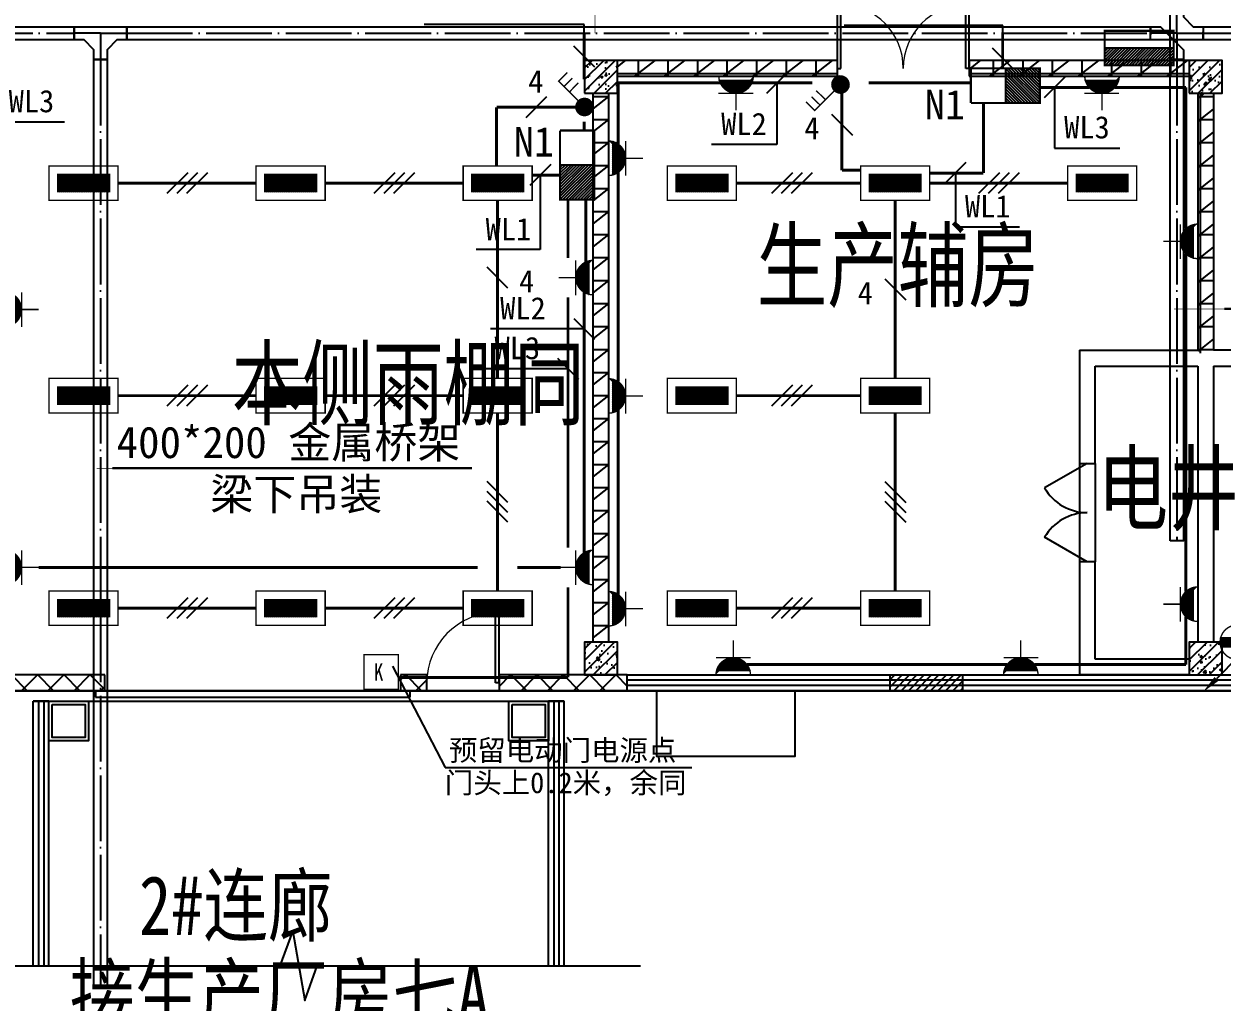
# Model space of a CAD drawing. Header units: millimetres. Extents: x -633009578 to 5705885, y -633235091 to 2571734.
# Drawn here: x 2865039 to 2883270, y 1851023 to 1865905 of the extents above; entities that cross this region are included whole.
import ezdxf

# ---------------------------------------------------------------- set-up
doc = ezdxf.new("R2010")
doc.units = ezdxf.units.MM
doc.header["$LTSCALE"] = 1000
doc.header["$MEASUREMENT"] = 0
for name, pattern in [('DASH', [0.35, 0.25, -0.1]), ('DASHED2', [0.375, 0.25, -0.125]), ('DOTE', [2.4200000000000004, 2, -0.2, 0.02, -0.2])]:
    doc.linetypes.add(name, pattern=pattern)
doc.layers.get('0').update_dxf_attribs({"color": 9})
for name, color, linetype in [('3T_WOOD', 21, 'Continuous'), ('A-COLUM(柱)', 255, 'Continuous'), ('A-DI-S(箭头)', 76, 'Continuous'), ('A-DOOR(门）', 4, 'Continuous'), ('A-F-AREA(计算)', 5, 'Continuous'), ('A-FLOR(看线)', 8, 'Continuous'), ('A-HATH(填充)', 8, 'Continuous'), ('A-ROOF-G(钢构)', 25, 'Continuous'), ('A-TEXT(房间)', 243, 'Continuous'), ('A-WALL(墙)', 255, 'Continuous'), ('A-WINDOW（窗）', 4, 'Continuous'), ('WALL', 9, 'Continuous'), ('电-弱电平面-箭头', 3, 'Continuous'), ('电-强电平面-标注', 3, 'Continuous'), ('电-强电平面-线缆', 3, 'Continuous'), ('电-桥架', 4, 'Continuous'), ('设备-插座', 3, 'Continuous'), ('设备-照明', 3, 'Continuous'), ('设备-箱柜', 3, 'Continuous')]:
    doc.layers.add(name, color=color, linetype=linetype)
doc.styles.add('_TCH', font='simhei.ttf', dxfattribs={"width": 0.75, "bigfont": 'hztxt.shx'})
doc.styles.add('ELEC-DIM', font='simhei.ttf')
doc.styles.add('IDQSTYLE', font='simhei.ttf', dxfattribs={"width": 0.707, "bigfont": 'hztxt.shx'})
doc.styles.get("Standard").update_dxf_attribs({"font": 'simhei.ttf', "bigfont": 'hztxt.shx'})
doc.styles.add('TXT', font='simhei.ttf', dxfattribs={"width": 0.8, "bigfont": 'hztxt.shx'})
pattern_1 = [(0, (-1310557.920547385, -2.793967723846436e-09), (0, 350), []), (37.875, (-1310157.920547385, -2.793967723846436e-09), (-169.61527734408, 218.0766567528281), []), (90, (-1310157.920547385, -2.793967723846436e-09), (-450, 2.755455298081545e-14), [])]
pattern_2 = [(45, (-1310357.920547385, -2.793967723846436e-09), (-200.0002033111466, 200.0002033111467), []), (135, (-1310357.920547385, -2.793967723846436e-09), (-200.0002033111467, -200.0002033111466), [])]

# ---------------------------------------------------------------- blocks, each defined once
blk = doc.blocks.new('$DorLib2D$00000002')
for p, q in [((-0.5, -5.684341886080802e-17), (-0.5000000000000007, 0.4875)), ((-0.4750000000000007, 0.4875), (-0.5000000000000007, 0.4875)), ((-0.475, -2.842170943040401e-17), (-0.4750000000000007, 0.4875)), ((0.475, -2.842170943040401e-17), (0.4750000000000007, 0.4875)), ((0.4750000000000007, 0.4875), (0.5000000000000007, 0.4875)), ((0.5, -5.684341886080802e-17), (0.5000000000000007, 0.4875)), ((-0.5, -5.684341886080802e-17), (-0.475, -2.842170943040401e-17)), ((0.5, -5.684341886080802e-17), (0.475, -2.842170943040401e-17))]:
    blk.add_line(p, q)
at = {"lineweight": 13}
for centre, start, end in [((-0.4875, -4.263256414560601e-17), 0, 88.53071641864632), ((0.4875, -4.263256414560601e-17), 91.4692835813537, 180)]:
    blk.add_arc(centre, 0.4875, start, end, dxfattribs=at)
blk = doc.blocks.new('$DorLib2D$00000231')
at = {"color": 0}
for p, q in [((-0.4999999999999947, 7.105427357601002e-15), (-0.2500000000000284, 0.4330127018921708)), ((0.5000000000000053, 7.105427357601002e-15), (0.250000000000032, 0.4330127018921708))]:
    blk.add_line(p, q, dxfattribs=at)
for centre, radius, start, end in [((-0.4999999999996803, 3.055333763768431e-13), 0.499999999999681, 0, 59.99999999996344), ((0.5000000000000426, -2.486899575160351e-14), 0.4999999999999835, 120.0000000000366, 180)]:
    blk.add_arc(centre, radius, start, end, dxfattribs=at)
blk = doc.blocks.new('$WINLIB2D$00000001')
at = {"color": 0}
for points in [[(-0.4999999999999964, 0.5000000000000142), (-0.4999999999999964, -0.4999999999999858)], [(-0.4999999999999964, 0.5000000000000142), (0.5000000000000036, 0.5000000000000142)], [(0.5000000000000036, -0.4999999999999858), (0.5000000000000036, 0.5000000000000142)], [(0.5000000000000036, 0.1666666666666714), (-0.4999999999999964, 0.1666666666666714)], [(0.5000000000000036, -0.1666666666666572), (-0.4999999999999964, -0.1666666666666572)], [(-0.4999999999999964, -0.4999999999999858), (0.5000000000000036, -0.4999999999999858)]]:
    blk.add_lwpolyline(points, dxfattribs=at)
blk = doc.blocks.new('$DorLib2D$00000001')
for p, q in [((0.45, 0.9750000000000001), (0.5000000000000002, 0.9750000000000001)), ((0.45, 0), (0.45, 0.9750000000000001)), ((0.5, 0), (0.5, 0.9750000000000001)), ((0.5, 0), (0.45, 0))]:
    blk.add_line(p, q)
at = {"lineweight": 13}
blk.add_arc((0.475, 0), 0.975, 91.4692835813538, 180, dxfattribs=at)
blk = doc.blocks.new('$DorLib2D$00000126')
at = {"color": 0, "linetype": 'Continuous'}
for p, q in [((-0.5319999999956053, 0.5), (-0.5319999999956053, 0.900000000000091)), ((0.5320000000047003, 0.900000000000091), (0.5320000000047003, 0.5000000000002274))]:
    blk.add_line(p, q, dxfattribs=at)
at = {"color": 0, "linetype": 'DASH'}
for p, q in [((-0.5319999999956053, 0.900000000000091), (0.5320000000047003, 0.900000000000091)), ((-0.5319999999956053, 0.5), (0.5320000000047003, 0.5000000000002274))]:
    blk.add_line(p, q, dxfattribs=at)
blk = doc.blocks.new('$TCHSYS$WIN2D')
for p, q in [((-0.5, 0.5), (0.5, 0.5)), ((-0.5, 0.5), (-0.4999999999999999, -0.5)), ((0.5, 0.1666666666666666), (-0.5, 0.1666666666666666)), ((0.5, -0.1666666666666667), (-0.5, -0.1666666666666667)), ((-0.4999999999999999, -0.5), (0.5, -0.5))]:
    blk.add_line(p, q)
blk = doc.blocks.new('_FZH')
h = blk.add_hatch()
h.set_pattern_fill('钢筋混凝土', color=256, scale=0.1, style=0)
h.set_pattern_definition([(45, (0, 0), (-0.1767766952966369, 0.1767766952966369), []), (50, (0, 0), (0.7172601826007535, -0.06275213498259512), [0.07500000000000001, -0.8250000000000001]), (355, (0, 0), (-0.138751333613, 0.7521921337000119), [0.06, -0.66]), (100.4514, (0.05977168000000001, -0.00522934), (0.5785093817140216, 0.6894395420609536), [0.06374019, -0.701142112]), (46.1842, (0, 0.2), (1.067241048625645, -0.1655190143290181), [0.1125, -1.2375]), (96.6356, (0.088936745, 0.186206693), (0.9346627055487033, 0.9741178709004418), [0.095610288, -1.051713]), (351.1842, (0, 0.2), (0.9346619451336272, 0.9741186009253247), [0.09000000000000001, -0.9900000000000001]), (21, (0.1, 0.15), (0.5969070521184617, -0.4026188906653388), [0.07500000000000001, -0.8250000000000001]), (326, (0.1, 0.15), (0.2433153319215824, 0.7251500450468529), [0.06, -0.66]), (71.4514, (0.149742233, 0.116448394), (0.84022262858149, 0.3225304967099524), [0.06374019, -0.701142112]), (37.50000000000001, (0, 0), (0.01215985531729062, 0.3328938538313115), [0, -0.652, 0, -0.67, 0, -0.6625000000000001]), (7.499999999999999, (0, 0), (0.2630695374421486, 0.3944117118823603), [0, -0.382, 0, -0.637, 0, -0.2525]), (-32.5, (-0.223, 0), (0.533822436172409, -0.02255487173437976), [0, -0.25, 0, -0.78, 0, -1.035]), (-42.5, (-0.323, 0), (0.5831861693423862, 0.1001049823323177), [0, -0.325, 0, -0.518, 0, -0.735])])
h.paths.add_polyline_path([(-0.5, -0.5), (0.5, -0.5), (0.5, 0.5), (-0.5, 0.5)])
blk.add_lwpolyline([(-0.5, -0.5), (0.5, -0.5), (0.5, 0.5), (-0.5, 0.5)], close=True)
blk = doc.blocks.new('9-3-1')
h = blk.add_hatch()
h.set_pattern_fill('ANSI31', color=256, scale=50)
h.set_pattern_definition([(45, (0, 0), (-56.1266007566822, 56.12660075668221), [])])
h.paths.add_polyline_path([(1222340.587888411, 1178022.080887658), (1223440.587888411, 1178022.080887658), (1223440.587888411, 1177782.080887658), (1222340.587888411, 1177782.080887658)])
at = {"layer": 'A-HATH(填充)'}
h = blk.add_hatch(dxfattribs=at)
h.set_pattern_fill('空心砖', color=256, scale=100, style=0)
h.set_pattern_definition(pattern_1)
h.paths.add_polyline_path([(1218190.598288325, 1187372.080887556), (1218190.598288325, 1187132.080887554), (1221540.598288573, 1187132.080887521), (1221540.598288574, 1187372.080887564)])
h = blk.add_hatch(dxfattribs=at)
h.set_pattern_fill('空心砖', color=256, scale=100, style=0)
h.set_pattern_definition(pattern_1)
h.paths.add_polyline_path([(1226890.598288325, 1187132.080887546), (1226890.598288325, 1187372.080887549), (1223540.598288573, 1187372.080887563), (1223540.598288573, 1187132.08088752)])
h = blk.add_hatch(dxfattribs=at)
h.set_pattern_fill('空心砖', color=256, scale=100, style=0)
h.set_pattern_definition(pattern_1)
h.paths.add_polyline_path([(1218060.598288317, 1186872.080887664), (1217820.59828832, 1186872.080887664), (1217820.598288324, 1178522.080887664), (1218060.598288324, 1178522.080887664)])
h = blk.add_hatch(dxfattribs=at)
h.set_pattern_fill('空心砖', color=256, scale=100, style=0)
h.set_pattern_definition(pattern_1)
h.paths.add_polyline_path([(1227020.598288325, 1186872.080887664), (1227020.598288361, 1182962.080893362), (1227140.598288317, 1182842.080893501), (1227260.598288222, 1182962.080893452), (1227260.598288325, 1186872.080887664)])
h = blk.add_hatch(dxfattribs=at)
h.set_pattern_fill('多孔材料', color=256, scale=100, style=0)
h.set_pattern_definition(pattern_2)
h.paths.add_polyline_path([(1208340.619278564, 1177782.080887666), (1210390.605494282, 1177782.080887666), (1210390.605494282, 1178022.080887663), (1208340.619278564, 1178022.080887663)])
h = blk.add_hatch(dxfattribs=at)
h.set_pattern_fill('多孔材料', color=256, scale=100, style=0)
h.set_pattern_definition(pattern_2)
h.paths.add_polyline_path([(1214890.605493773, 1177782.080887665), (1215290.605493773, 1177782.080887665), (1215290.605493773, 1178022.080887663), (1214890.605493773, 1178022.080887663)])
h = blk.add_hatch(dxfattribs=at)
h.set_pattern_fill('多孔材料', color=256, scale=100, style=0)
h.set_pattern_definition(pattern_2)
h.paths.add_polyline_path([(1216390.605493773, 1177782.080887665), (1218340.598288574, 1177782.080887665), (1218340.598288574, 1178022.080887663), (1216390.605493773, 1178022.080887663)])
blk.add_lwpolyline([(1222340.587888411, 1178022.080887658), (1223440.587888411, 1178022.080887658), (1223440.587888411, 1177782.080887658), (1222340.587888411, 1177782.080887658)], close=True)
at = {"layer": 'A-DI-S(箭头)'}
blk.add_lwpolyline([(1208140.598288324, 1173594.260039008), (1213059.348288324, 1173594.260039006), (1213250.432661314, 1174119.260039006), (1213435.575991057, 1173069.260039006), (1213621.848288324, 1173594.260039005), (1218540.598288324, 1173594.260039003)], dxfattribs=at)
at = {"layer": 'A-DOOR(门）'}
for p, q in [((1225220.598288341, 1181242.080890496), (1225220.598288341, 1179742.080890496)), ((1225460.598288341, 1181242.080890496), (1225460.598288341, 1179742.080890496)), ((1210390.605494098, 1177782.080887664), (1214890.605494098, 1177782.080887664)), ((1215290.60549391, 1177782.080887663), (1216390.60549391, 1177782.080887663))]:
    blk.add_line(p, q, dxfattribs=at)
at = {"layer": 'A-F-AREA(计算)'}
blk.add_lwpolyline([(1121700.575826842, 1313862.080936), (1255980.575826842, 1313862.080936), (1255980.575826842, 1177782.080936), (1121700.575826842, 1177782.080936)], close=True, dxfattribs=at)
at = {"layer": 'A-FLOR(看线)'}
for points in [[(1220890.598041532, 1177782.086826627), (1220890.598535614, 1176782.086826638), (1218790.598041023, 1176782.086826627), (1218790.598535105, 1177782.086826627)], [(1210090.605494098, 1177622.080887665), (1216590.605494101, 1177622.080887665)]]:
    blk.add_lwpolyline(points, dxfattribs=at)
at = {"layer": 'A-ROOF-G(钢构)'}
for points in [[(1209540.605494098, 1177622.080887665), (1210140.605494098, 1177622.080887665), (1210140.605494098, 1177022.080887665), (1209540.605494098, 1177022.080887665)], [(1209590.605494098, 1177572.080887665), (1210090.605494098, 1177572.080887665), (1210090.605494098, 1177072.080887665), (1209590.605494098, 1177072.080887665)], [(1216540.605494101, 1177622.080887665), (1217140.605494101, 1177622.080887665), (1217140.605494101, 1177022.080887665), (1216540.605494101, 1177022.080887665)], [(1216590.605494101, 1177572.080887665), (1217090.605494101, 1177572.080887665), (1217090.605494101, 1177072.080887665), (1216590.605494101, 1177072.080887665)]]:
    blk.add_lwpolyline(points, close=True, dxfattribs=at)
at = {"layer": 'A-WALL(墙)'}
for p, q in [((1221540.598288574, 1187372.080887564), (1218190.598288553, 1187372.080887528)), ((1221540.598288573, 1187132.080887521), (1221540.598288574, 1187372.080887564)), ((1226890.598288553, 1187372.080887543), (1223540.598288573, 1187372.080887563)), ((1223540.598288573, 1187372.080887563), (1223540.598288573, 1187132.08088752)), ((1218190.598288553, 1187132.080887578), (1221540.598288573, 1187132.080887521)), ((1223540.598288573, 1187132.08088752), (1226890.598288553, 1187132.080887504)), ((1217820.59828833, 1178522.080887693), (1217820.598288345, 1186872.080887693)), ((1218060.598288301, 1178522.080887693), (1218060.598288329, 1186872.080887693)), ((1227020.598288325, 1186872.080887664), (1227020.598288361, 1182962.080893362)), ((1227260.598288325, 1186872.080887664), (1227260.598288222, 1182962.080893452)), ((1225220.598288346, 1182962.080893378), (1225220.598288366, 1181242.080890398)), ((1225220.598288346, 1182962.080893378), (1227020.598288361, 1182962.080893362)), ((1228720.598288221, 1182962.080893411), (1227260.598288222, 1182962.080893452)), ((1225460.59828838, 1181242.080890398), (1225460.598288351, 1182722.080893647)), ((1225460.598288351, 1182722.080893647), (1227020.598288337, 1182722.080893633)), ((1227020.598288337, 1182722.080893633), (1227020.598288305, 1178522.080887693)), ((1227260.598288345, 1182722.080893558), (1227260.5982884, 1178522.080887693)), ((1227260.598288345, 1182722.080893558), (1228720.598288219, 1182722.080893519)), ((1225220.598288366, 1181242.080890398), (1225460.59828838, 1181242.080890398)), ((1225460.59828838, 1179742.080890907), (1225220.598288366, 1179742.080890907)), ((1225220.598288366, 1179742.080890907), (1225220.598288346, 1178022.080887572)), ((1225460.598288351, 1178262.080887306), (1225460.59828838, 1179742.080890907)), ((1226890.598288553, 1178262.080887413), (1225460.598288351, 1178262.080887306)), ((1226890.598288553, 1178022.080887541), (1225220.598288346, 1178022.080887572)), ((1209300.605494098, 1177622.080887665), (1209540.605494098, 1177622.080887665)), ((1217140.605494101, 1177622.080887665), (1217380.605494101, 1177622.080887665)), ((1209300.605494098, 1173594.260039007), (1209540.605494098, 1173594.260039007)), ((1217140.605494101, 1173594.260039004), (1217380.605494101, 1173594.260039004))]:
    blk.add_line(p, q, dxfattribs=at)
at = {"layer": 'A-WINDOW（窗）'}
blk.add_lwpolyline([(1223440.587888357, 1178022.080887656), (1223440.587888357, 1177782.080887656)], dxfattribs=at)
at = {"layer": 'WALL'}
for p, q in [((1210390.605494282, 1178022.080887663), (1208340.619278564, 1178022.080887663)), ((1210390.605494282, 1177782.080887666), (1210390.605494282, 1178022.080887663)), ((1215290.605493773, 1178022.080887663), (1214890.605493773, 1178022.080887663)), ((1214890.605493773, 1178022.080887663), (1214890.605493773, 1177782.080887665)), ((1215290.605493773, 1177782.080887665), (1215290.605493773, 1178022.080887663)), ((1218340.598288574, 1178022.080887663), (1216390.605493773, 1178022.080887663)), ((1216390.605493773, 1178022.080887663), (1216390.605493773, 1177782.080887665)), ((1218340.598288574, 1177782.080887665), (1218340.598288574, 1178022.080887663)), ((1208340.619278564, 1177782.080887666), (1210390.605494282, 1177782.080887666)), ((1214890.605493773, 1177782.080887665), (1215290.605493773, 1177782.080887665)), ((1216390.605493773, 1177782.080887665), (1218340.598288574, 1177782.080887665))]:
    blk.add_line(p, q, dxfattribs=at)
at = {"layer": 'A-COLUM(柱)', "xscale": 500, "yscale": 500, "zscale": 500}
for p in [(1217940.598288325, 1187122.080887664), (1227140.598288325, 1187122.080887664), (1217940.598288325, 1178272.080887664), (1227140.598288379, 1178272.080887524)]:
    blk.add_blockref('_FZH', p, dxfattribs=at)
at = {"layer": 'A-DOOR(门）', "extrusion": (0, 0, -1), "xscale": -2000, "yscale": 2000, "zscale": 2000}
blk.add_blockref('$DorLib2D$00000002', (-1222540.598288316, 1187252.080887547), dxfattribs=at)
at = {"layer": 'A-DOOR(门）', "extrusion": (0, 0, -1), "xscale": -1500, "yscale": 1500, "zscale": 1500, "rotation": 270}
blk.add_blockref('$DorLib2D$00000231', (-1225340.598288341, 1180492.080890496), dxfattribs=at)
at = {"layer": 'A-DOOR(门）'}
for name, p, xscale, yscale, zscale, rotation in [('$DorLib2D$00000001', (1215840.60549391, 1177902.080887663), 1100, 1100, 1100, 359.9999999999986), ('$DorLib2D$00000126', (1212640.605494098, 1177902.080887664), -4500, 240, 4500, 179.9999999999986)]:
    blk.add_blockref(name, p, dxfattribs=dict(at, xscale=xscale, yscale=yscale, zscale=zscale, rotation=rotation))
at = {"layer": 'A-WINDOW（窗）', "xscale": -21999.98958747508, "yscale": 240, "zscale": 21999.98958747508, "rotation": 179.9999999999986}
blk.add_blockref('$TCHSYS$WIN2D', (1229340.593082176, 1177902.080887663), dxfattribs=at)
at = {"layer": 'A-WINDOW（窗）', "extrusion": (0, 0, -1), "xscale": -4027.820848661475, "yscale": 240, "zscale": 4027.820848661475, "rotation": 270}
for p in [(-1209420.605494098, 1175608.170463334), (-1217260.605494101, 1175608.170463333)]:
    blk.add_blockref('$WINLIB2D$00000001', p, dxfattribs=at)
at = {"layer": 'A-TEXT(房间)'}
for s, height, style, width, p in [('生产辅房', 1050, '_TCH', 0.75, (1220309.49928062, 1183728.657082098)), ('本侧雨棚同', 1050, '_TCH', 0.75, (1212322.289082835, 1181934.94531834)), ('电井', 1050, '_TCH', 0.75, (1225495.380524802, 1180337.255551214)), ('2#连廊', 900, 'TXT', 0.8, (1210910.578998678, 1174065.651813943)), ('接生产厂房七A', 900, 'TXT', 0.8, (1209859.413749709, 1172702.435530488))]:
    blk.add_text(s, height=height, dxfattribs=dict(at, style=style, width=width)).set_placement(p)
blk = doc.blocks.new('*X353')
at = {"color": 0, "linetype": 'Continuous'}
for p, q in [((277.1059544658493, 221.9516255332986), (279.536990929048, 224.3826619964973)), ((277.1059544658493, 222.2344682457732), (279.2541482165735, 224.3826619964973)), ((277.1059544658493, 222.5173109582479), (278.9713055040988, 224.3826619964973)), ((277.1059544658493, 222.8001536707225), (278.6884627916242, 224.3826619964973)), ((277.1059544658493, 223.0829963831971), (278.4056200791496, 224.3826619964973)), ((277.1059544658493, 223.3658390956717), (278.122777366675, 224.3826619964973)), ((277.1059544658493, 223.6486818081463), (277.8399346542004, 224.3826619964973)), ((277.1059544658493, 223.9315245206209), (277.5570919417257, 224.3826619964973)), ((277.1059544658493, 224.2143672330955), (277.2742492292511, 224.3826619964973)), ((277.3198336415227, 221.8826619964973), (279.8198336415227, 224.3826619964973)), ((277.6026763539973, 221.8826619964973), (280.1026763539973, 224.3826619964973)), ((277.8855190664719, 221.8826619964973), (280.3855190664719, 224.3826619964973)), ((278.1683617789465, 221.8826619964973), (280.6683617789466, 224.3826619964973)), ((278.4512044914212, 221.8826619964973), (280.9512044914212, 224.3826619964973)), ((278.7340472038958, 221.8826619964973), (281.2340472038958, 224.3826619964973)), ((279.0168899163704, 221.8826619964973), (281.5168899163704, 224.3826619964973)), ((279.299732628845, 221.8826619964973), (281.799732628845, 224.3826619964973)), ((279.5825753413196, 221.8826619964973), (282.0825753413196, 224.3826619964973)), ((279.8654180537943, 221.8826619964973), (282.3654180537943, 224.3826619964973)), ((280.1482607662689, 221.8826619964973), (282.6482607662689, 224.3826619964973)), ((280.4311034787435, 221.8826619964973), (282.9311034787435, 224.3826619964973)), ((280.7139461912181, 221.8826619964973), (283.2139461912181, 224.3826619964973)), ((280.9967889036927, 221.8826619964973), (283.4967889036927, 224.3826619964973)), ((281.2796316161674, 221.8826619964973), (283.7796316161674, 224.3826619964973)), ((281.5624743286419, 221.8826619964973), (284.062474328642, 224.3826619964973)), ((281.8453170411166, 221.8826619964973), (284.3453170411166, 224.3826619964973)), ((282.1281597535912, 221.8826619964973), (284.6059544658494, 224.3604567087555)), ((282.4110024660658, 221.8826619964973), (284.6059544658494, 224.0776139962809)), ((282.6938451785405, 221.8826619964973), (284.6059544658494, 223.7947712838063)), ((282.976687891015, 221.8826619964973), (284.6059544658494, 223.5119285713317)), ((283.2595306034897, 221.8826619964973), (284.6059544658494, 223.229085858857)), ((283.5423733159643, 221.8826619964973), (284.6059544658494, 222.9462431463824)), ((283.8252160284389, 221.8826619964973), (284.6059544658494, 222.6634004339078)), ((284.1080587409135, 221.8826619964973), (284.6059544658494, 222.3805577214332)), ((284.3909014533882, 221.8826619964973), (284.6059544658494, 222.0977150089586))]:
    blk.add_line(p, q, dxfattribs=at)
blk = doc.blocks.new('HC000062')
at = {"color": 0, "linetype": 'Continuous', "const_width": 0.2}
for points in [[(-4.97662087547036, 2.499999999999943), (5.023379124529697, 2.499999999999943), (5.023379124529697, -2.500000000000057), (-4.97662087547036, -2.500000000000057), (-4.97662087547036, 2.499999999999943)], [(-3.72662087547036, 1.25), (-3.72662087547036, -1.250000000000057), (3.773379124529697, -1.250000000000057), (3.773379124529697, 1.25), (-3.72662087547036, 1.25)]]:
    blk.add_lwpolyline(points, dxfattribs=at)
at = {"color": 0, "linetype": 'Continuous'}
blk.add_blockref('*X353', (-280.8325753413197, -223.1326619964974), dxfattribs=at)
at = {"color": 0, "style": 'IDQSTYLE', "width": 0.7}
blk.add_attdef('PSFHATT', (7.023379124529697, -2.500000000000057), '', height=2.5, dxfattribs=at)
blk = doc.blocks.new('*X27')
at = {"color": 0}
for p, q in [((99.8306862801869, 192.7445173280992), (101.9907448318158, 194.9045758797282)), ((99.8306862801869, 193.1687813968112), (101.5664807631039, 194.9045758797282)), ((99.8306862801869, 193.5930454655231), (101.142216694392, 194.9045758797282)), ((99.8306862801869, 194.017309534235), (100.71795262568, 194.9045758797282)), ((99.8306862801869, 194.441573602947), (100.2936885569681, 194.9045758797282)), ((99.8306862801869, 194.8658376716589), (99.86942448825616, 194.9045758797282)), ((99.91500890052772, 192.4045758797282), (102.4150089005277, 194.9045758797282)), ((100.3392729692396, 192.4045758797282), (102.8392729692397, 194.9045758797282)), ((100.7635370379516, 192.4045758797282), (103.2635370379516, 194.9045758797282)), ((101.1878011066635, 192.4045758797282), (103.6878011066635, 194.9045758797282)), ((101.6120651753754, 192.4045758797282), (104.1120651753754, 194.9045758797282)), ((102.0363292440874, 192.4045758797282), (104.5363292440874, 194.9045758797282)), ((102.4605933127993, 192.4045758797282), (104.9605933127993, 194.9045758797282)), ((102.8848573815112, 192.4045758797282), (105.3848573815112, 194.9045758797282)), ((103.3091214502232, 192.4045758797282), (105.8091214502232, 194.9045758797282)), ((103.7333855189351, 192.4045758797282), (106.2333855189351, 194.9045758797282)), ((104.157649587647, 192.4045758797282), (106.657649587647, 194.9045758797282)), ((104.5819136563589, 192.4045758797282), (107.0819136563589, 194.9045758797282)), ((105.0061777250709, 192.4045758797282), (107.5061777250709, 194.9045758797282)), ((105.4304417937828, 192.4045758797282), (107.9304417937828, 194.9045758797282)), ((105.8547058624947, 192.4045758797282), (108.3547058624947, 194.9045758797282)), ((106.2789699312067, 192.4045758797282), (108.7789699312067, 194.9045758797282)), ((106.7032339999186, 192.4045758797282), (109.2032339999186, 194.9045758797282)), ((107.1274980686305, 192.4045758797282), (109.6274980686305, 194.9045758797282)), ((107.5517621373425, 192.4045758797282), (109.8306862801869, 194.6835000225726)), ((107.9760262060544, 192.4045758797282), (109.8306862801869, 194.2592359538607)), ((108.4002902747663, 192.4045758797282), (109.8306862801869, 193.8349718851487)), ((108.8245543434782, 192.4045758797282), (109.8306862801869, 193.4107078164368)), ((109.2488184121902, 192.4045758797282), (109.8306862801869, 192.9864437477249)), ((109.6730824809021, 192.4045758797282), (109.8306862801869, 192.562179679013))]:
    blk.add_line(p, q, dxfattribs=at)
blk = doc.blocks.new('HC000427')
at = {"color": 0, "linetype": 'Continuous', "const_width": 0.3}
blk.add_lwpolyline([(5, 2.5), (-5, 2.5), (-5, -2.5), (5, -2.5)], close=True, dxfattribs=at)
blk.add_lwpolyline([(5, 0), (-5, 0)], dxfattribs=at)
at = {"color": 0, "linetype": 'Continuous'}
blk.add_blockref('*X27', (-104.8306862801869, -194.9045758797282), dxfattribs=at)
at = {"color": 0, "style": 'IDQSTYLE', "width": 0.7}
blk.add_attdef('PSFHATT', (7, -2.5), '', height=2.5, dxfattribs=at)
blk = doc.blocks.new('*X153')
at = {"color": 0, "linetype": 'Continuous'}
for p, q in [((234.7655414724513, 317.9212989399893), (239.3433150387835, 322.4990725063215)), ((234.7655414724513, 318.3455630087012), (238.9190509700716, 322.4990725063215)), ((234.7655414724513, 318.7698270774131), (238.4947869013596, 322.4990725063215)), ((234.7655414724513, 319.1940911461251), (238.0705228326477, 322.4990725063215)), ((234.7655414724513, 319.618355214837), (237.6462587639358, 322.4990725063215)), ((234.7655414724513, 320.0426192835489), (237.2219946952239, 322.4990725063215)), ((234.7655414724513, 320.4668833522609), (236.797730626512, 322.4990725063215)), ((234.7655414724513, 320.8911474209728), (236.3734665578, 322.4990725063215)), ((234.7655414724513, 321.3154114896847), (235.9492024890881, 322.4990725063215)), ((234.7655414724513, 321.7396755583966), (235.5249384203761, 322.4990725063215)), ((234.7655414724513, 322.1639396271086), (235.1006743516642, 322.4990725063215)), ((234.7675791074955, 317.4990725063215), (239.7655414724513, 322.4970348712774)), ((235.1918431762074, 317.4990725063215), (239.7655414724513, 322.0727708025654)), ((235.6161072449193, 317.4990725063215), (239.7655414724513, 321.6485067338535)), ((236.0403713136312, 317.4990725063215), (239.7655414724513, 321.2242426651416)), ((236.4646353823431, 317.4990725063215), (239.7655414724513, 320.7999785964296)), ((236.8888994510551, 317.4990725063215), (239.7655414724513, 320.3757145277177)), ((237.313163519767, 317.4990725063215), (239.7655414724513, 319.9514504590058)), ((237.7374275884789, 317.4990725063215), (239.7655414724513, 319.5271863902939)), ((238.1616916571909, 317.4990725063215), (239.7655414724513, 319.1029223215819)), ((238.5859557259028, 317.4990725063215), (239.7655414724513, 318.67865825287)), ((239.0102197946147, 317.4990725063215), (239.7655414724513, 318.2543941841581)), ((239.4344838633266, 317.4990725063215), (239.7655414724513, 317.8301301154461))]:
    blk.add_line(p, q, dxfattribs=at)
blk = doc.blocks.new('HC000435')
at = {"color": 0, "linetype": 'Continuous'}
blk.add_line((2.5, 0), (-2.5, 0), dxfattribs=at)
at = {"color": 0, "linetype": 'Continuous', "const_width": 0.3}
for points in [[(2.5, 0), (2.5, 5), (-2.5, 5)], [(-2.5, 5), (-2.5, 0)], [(-2.5, 0), (-2.5, -5), (2.5, -5), (2.5, 0)]]:
    blk.add_lwpolyline(points, dxfattribs=at)
at = {"color": 0, "linetype": 'Continuous'}
blk.add_blockref('*X153', (-237.2655414724513, -322.4990725063215), dxfattribs=at)
at = {"color": 0, "style": 'IDQSTYLE', "width": 0.7}
blk.add_attdef('PSFHATT', (4.500000000000028, -5), '', height=2.5, dxfattribs=at)
blk = doc.blocks.new('*X155')
at = {"color": 0, "linetype": 'Continuous'}
for p, q in [((261.9988066744281, 135.850956910748), (263.2375091559566, 137.0896593922765)), ((262.0234026256783, 135.5927101495236), (263.4957559171792, 137.0650634410244)), ((262.0463461952987, 136.1813391440932), (262.9071269225657, 137.0421198713602)), ((262.0884022348038, 135.3748670461744), (263.7135990205094, 137.00006383188)), ((262.1829592200917, 135.1865813189878), (263.9018847477136, 136.9055068466096)), ((262.3023466942452, 135.0231260806666), (264.0653399860179, 136.7861193724393)), ((262.4446987243758, 134.8826353983226), (264.205830668362, 136.6437673423088)), ((262.6100901587723, 134.7651841202445), (264.3232819464568, 136.478375907929)), ((262.8005700291263, 134.6728212781239), (264.4156447885779, 136.2878960375755)), ((263.0211904412342, 134.6105989777572), (264.4778670889456, 136.0672756254685)), ((263.2836307586351, 134.5901965826834), (264.4982694840214, 135.8048353080697)), ((263.6234742990336, 134.6471974106073), (264.4412686561033, 135.464991767677))]:
    blk.add_line(p, q, dxfattribs=at)
blk = doc.blocks.new('HC000111')
at = {"color": 0, "linetype": 'Continuous', "const_width": 0.2}
for points in [[(0.8838834764831975, 2.133883476483163), (3.750000000000091, 5), (5.000000000000091, 3.75)], [(2.221789122165297, 3.388795923702901), (3.514416944097014, 2.132759994237858)], [(2.898879886034229, 4.275409520972289), (4.191507707965946, 3.019373591507303)]]:
    blk.add_lwpolyline(points, dxfattribs=at)
blk.add_lwpolyline([(0.8838834764833108, 0.3661165235168934, 0.1989123673796338), (1.250000000000034, 1.250000000000057, 0.1989123673796269), (0.8838834764832544, 2.13388347648322, 0.1989123673796352), (9.12880881998035e-14, 2.5, 0.1989123673796539), (-0.8838834764830719, 2.13388347648322, 0.1989123673796721), (-1.249999999999966, 1.250000000000057, 0.1989123673796564), (-0.8838834764831855, 0.3661165235168368, 0.198912367379673), (9.087175456556906e-14, 0, 0.198912367379652)], format="xyb", close=True, dxfattribs=at)
at = {"color": 0, "linetype": 'Continuous'}
blk.add_blockref('*X155', (-263.2487560761181, -134.5897099905746), dxfattribs=at)
at = {"color": 0, "style": 'IDQSTYLE', "width": 0.7}
blk.add_attdef('PSFHATT', (7.000000000000091, -1e-08), '', height=2.5, dxfattribs=at)
blk = doc.blocks.new('*X164')
at = {"color": 0, "linetype": 'Continuous'}
for p, q in [((159.595646846908, 156.7672197221619), (159.6233466819307, 156.7949195571846)), ((159.6640079704214, 156.5527381332005), (159.9061893944054, 156.7949195571846)), ((159.747532531186, 156.3534199814905), (160.18903210688, 156.7949195571846)), ((159.8446775338837, 156.1677222717137), (160.4718748193546, 156.7949195571846)), ((159.9544025265515, 155.9946045519069), (160.7547175318292, 156.7949195571846)), ((160.0760273856543, 155.833386698535), (161.0375602443038, 156.7949195571846)), ((160.2091522122192, 155.6836688126253), (161.3204029567785, 156.7949195571846)), ((160.3536147760518, 155.5452886639833), (161.6032456692531, 156.7949195571846)), ((160.5094741859558, 155.4183053614127), (161.8860883817277, 156.7949195571846)), ((160.6770167777584, 155.3030052407406), (162.1689310942023, 156.7949195571846)), ((160.8567856433337, 155.1999313938414), (162.451773806677, 156.7949195571846)), ((161.0496413096342, 155.1099443476672), (162.7346165191516, 156.7949195571846)), ((161.2568708631404, 155.0343311886988), (163.0174592316262, 156.7949195571846)), ((161.4803825063601, 154.9750001194438), (163.3003019441008, 156.7949195571846)), ((161.7230685552892, 154.9348434558983), (163.5831446565754, 156.7949195571846)), ((161.9895441276247, 154.9184763157592), (163.86598736905, 156.7949195571846)), ((162.2878715788766, 154.9339610545365), (164.4937876543064, 157.1398771299663)), ((162.6346011340941, 154.9978478972794), (164.4299008115636, 156.7931475747489)), ((163.0778250055067, 155.1582290562173), (164.2695196526256, 156.3499237033363))]:
    blk.add_line(p, q, dxfattribs=at)
blk = doc.blocks.new('HC000134')
at = {"color": 0, "linetype": 'Continuous', "const_width": 0.2}
blk.add_lwpolyline([(-2.5, 5, 0.198912367379654), (-1.767766952966213, 3.232233047033674, 0.1989123673796558), (-4.592273826913179e-16, 2.5, 0.1989123673796559), (1.767766952966213, 3.232233047033674, 0.1989123673796541), (2.5, 4.999999999999999)], format="xyb", dxfattribs=at)
for points in [[(-2.421006983541702, 4.37652170395188), (2.421006983541702, 4.37652170395188)], [(-2.549372027147456, 2.476391871554483), (2.483025305961291, 2.476391871554483)], [(0, 2.5), (0, 0)]]:
    blk.add_lwpolyline(points, dxfattribs=at)
at = {"color": 0, "linetype": 'Continuous'}
blk.add_blockref('*X164', (-162.0093508556101, -152.4183978532327), dxfattribs=at)
at = {"color": 0, "style": 'IDQSTYLE', "width": 0.7}
blk.add_attdef('PSFHATT', (4.500000010000001, 0), '', height=2.5, dxfattribs=at)
blk = doc.blocks.new('*X167')
at = {"color": 0, "linetype": 'Continuous'}
for p, q in [((282.1351194197267, 228.1121613370744), (282.788461359996, 228.7655032773438)), ((282.1375325831522, 227.8317317880253), (283.0713040724706, 228.7655032773438)), ((282.1645809804571, 228.4244656102795), (282.5056186475214, 228.7655032773438)), ((282.1803573023538, 227.5917137947523), (283.3541467849452, 228.7655032773438)), ((282.1940425411876, 228.7367698834846), (282.2227759350467, 228.7655032773438)), ((282.371306935727, 227.4998207156509), (283.6369894974198, 228.7655032773438)), ((282.6541496482016, 227.4998207156509), (283.9198322098945, 228.7655032773438)), ((282.9369923606762, 227.4998207156509), (284.2026749223691, 228.7655032773438)), ((283.2198350731508, 227.4998207156509), (284.4855176348437, 228.7655032773438)), ((283.5026777856254, 227.4998207156509), (284.7683603473183, 228.7655032773438)), ((283.7855204981, 227.4998207156509), (285.051203059793, 228.7655032773438)), ((284.0683632105747, 227.4998207156509), (285.3340457722675, 228.7655032773438)), ((284.3512059230493, 227.4998207156509), (285.6168884847422, 228.7655032773438)), ((284.6340486355239, 227.4998207156509), (285.8997311972168, 228.7655032773438)), ((284.9168913479985, 227.4998207156509), (286.1825739096914, 228.7655032773438)), ((285.1997340604731, 227.4998207156509), (286.4654166221661, 228.7655032773438)), ((285.4825767729478, 227.4998207156509), (286.7482593346406, 228.7655032773438)), ((285.7654194854224, 227.4998207156509), (287.0311020471153, 228.7655032773438)), ((286.048262197897, 227.4998207156509), (287.0747267816487, 228.5262852994026)), ((286.3311049103716, 227.4998207156509), (287.1101021841678, 228.278817989447)), ((286.6139476228462, 227.4998207156509), (287.0925480438297, 227.9784211366343)), ((286.8967903353209, 227.4998207156509), (287.058058273935, 227.6610886542651))]:
    blk.add_line(p, q, dxfattribs=at)
blk = doc.blocks.new('HC000060')
at = {"color": 0, "linetype": 'Continuous'}
for p, q in [((-2.409201328935637, 0.632841280846435), (-2.487305495367423, -0.1950939787584502)), ((-2.409201328935637, 0.632841280846435), (2.434576153643775, 0.632841280846435)), ((2.512722873746839, 0.08616881272882893), (2.434576153643775, 0.632841280846435)), ((2.434576153643775, -0.6328412808464918), (2.512722873746839, 0.08616881272882893)), ((-2.487305495367423, -0.1950939787584502), (-2.409201328935637, -0.6328412808464918)), ((-2.409201328935637, -0.6328412808464918), (2.434576153643775, -0.6328412808464918))]:
    blk.add_line(p, q, dxfattribs=at)
at = {"color": 0, "linetype": 'Continuous', "const_width": 0.2}
blk.add_lwpolyline([(1.767766952966383, -1.76776695296644, 0.1989123673796617), (2.5, 0, 0.1989123673796613), (1.767766952966326, 1.767766952966326, 0.198912367379653), (5.688547235257176e-14, 2.499999999999943, 0.1989123673796647), (-1.767766952966326, 1.767766952966327, 0.1989123673796613), (-2.5, 1.951292859901378e-16, 0.1989123673796761), (-1.767766952966326, -1.76776695296644, 0.1989123673796719), (5.605112457073696e-14, -2.500000000000057, 0.1989123673796541)], format="xyb", close=True, dxfattribs=at)
at = {"color": 0, "linetype": 'Continuous'}
blk.add_blockref('*X167', (-284.6059544658493, -228.1326619964973), dxfattribs=at)
at = {"color": 0, "style": 'IDQSTYLE', "width": 0.7}
blk.add_attdef('PSFHATT', (4.512722873746839, -2.500000010000057), '', height=2.5, dxfattribs=at)
blk = doc.blocks.new('*X25')
at = {"color": 0, "linetype": 'Continuous'}
for p, q in [((192.590110055903, 446.7242872143482), (193.9264208598343, 448.0605980182795)), ((192.6512440212146, 447.2096852483717), (193.4410228258108, 447.9994640529679)), ((192.666080612941, 446.3759937026742), (194.2747143715083, 447.9846274612416)), ((192.8122309321682, 446.0978799531896), (194.552828120993, 447.8384771420143)), ((193.0126674313866, 445.874052383696), (194.7766556904866, 447.6380406427959)), ((193.2651240367983, 445.7022449203958), (194.9484631537868, 447.3855840373842)), ((193.5780466605768, 445.5909034754624), (195.0598045987202, 447.0726614136058)), ((193.9838870800477, 445.5724798262212), (195.0782282479613, 446.6668209941349))]:
    blk.add_line(p, q, dxfattribs=at)
blk = doc.blocks.new('HC001444')
at = {"color": 0, "linetype": 'Continuous'}
for p, q in [((5.312014027897709, 5.362594416008807), (0.4698776614111466, 0.4121164681388052)), ((1.307398633798584e-12, -0.05776119327106244), (-3.105492900473507, -3.232738715067399))]:
    blk.add_line(p, q, dxfattribs=at)
for points in [[(2.301209466909763, 2.284423861441751, 0.8, 0, 0), (0.4698776614111466, 0.4121164681388052, 0, 0, 0)], [(-3.105492900473507, -3.232738715067399, 0.8, 0, 0), (-5.057392361377197, -5.119309791711203, 0, 0, 0)]]:
    blk.add_lwpolyline(points, format="xyseb", dxfattribs=at)
blk.add_circle((0, 0), 0.625, dxfattribs=at)
at = {"color": 0, "linetype": 'Continuous', "xscale": 0.5, "yscale": 0.5, "zscale": 0.5}
blk.add_blockref('*X25', (-96.91845018383214, -223.4069038532592), dxfattribs=at)
at = {"color": 0, "style": 'IDQSTYLE', "width": 0.7}
blk.add_attdef('PSFHATT', (7.312014027897709, -5.119309791711203), '', height=2.5, dxfattribs=at)
blk = doc.blocks.new('HC000819')
at = {"color": 0, "linetype": 'Continuous', "const_width": 0.2}
blk.add_lwpolyline([(-2.500000000000028, 2.5), (2.500000000000028, 2.5), (2.500000000000028, -2.5), (-2.500000000000028, -2.5)], close=True, dxfattribs=at)
at = {"color": 0, "style": 'IDQSTYLE', "width": 0.7}
for tag, p in [('K', (-1.057540971843028, -1.250300357780837)), ('PSFHATT', (4.500000000000028, -2.5))]:
    blk.add_attdef(tag, p, '', height=2.5, dxfattribs=at)

msp = doc.modelspace()

# ---------------------------------------------------------------- linework, layer by layer
at = {"layer": '电-强电平面-标注'}
for p, q in [((2873563, 1865897.5), (2871130.721518987, 1865897.5)), ((2873563, 1865411), (2873563, 1865897.5)), ((2879932, 1865880), (2877518.70886076, 1865880)), ((2879932, 1865383), (2879932, 1865880)), ((2873403.900974233, 1865570.099025767), (2873722.099025767, 1865251.900974233)), ((2879772.900974233, 1865542.099025767), (2880091.099025767, 1865223.900974233)), ((2876656.599025766, 1865167.099025767), (2876338.400974234, 1864848.900974233)), ((2876497.5, 1865008), (2876497.5, 1864071.5)), ((2880880.599025766, 1865098.099025767), (2880562.400974234, 1864779.900974233)), ((2880721.5, 1864939), (2880721.5, 1864017)), ((2872993.136263822, 1864796.004446802), (2872674.938212289, 1864477.806395268)), ((2877326.566053915, 1864533.547710398), (2877644.76410545, 1864215.349658865)), ((2864660.5, 1864415), (2865655.436708861, 1864415)), ((2876497.5, 1864071.5), (2875502.563291139, 1864071.5)), ((2880721.5, 1864017), (2881716.436708861, 1864017)), ((2873054.099025766, 1863764.599025767), (2872735.900974234, 1863446.400974233)), ((2879371.099025766, 1863794.599025767), (2879052.900974234, 1863476.400974233)), ((2867531.547865591, 1863642.029281524), (2867213.349814056, 1863323.831229991)), ((2867681.547865591, 1863642.029281524), (2867363.349814056, 1863323.831229991)), ((2867831.547865591, 1863642.029281524), (2867513.349814056, 1863323.831229991)), ((2870681.547865591, 1863642.029281524), (2870363.349814056, 1863323.831229991)), ((2870831.547865591, 1863642.029281524), (2870513.349814056, 1863323.831229991)), ((2870981.547865591, 1863642.029281524), (2870663.349814056, 1863323.831229991)), ((2872895, 1863605.5), (2872895, 1862471.5)), ((2876731.547865591, 1863642.029281524), (2876413.349814056, 1863323.831229991)), ((2876881.547865591, 1863642.029281524), (2876563.349814056, 1863323.831229991)), ((2877031.547865591, 1863642.029281524), (2876713.349814056, 1863323.831229991)), ((2879212, 1863635.5), (2879212, 1862818)), ((2879881.547865591, 1863642.029281524), (2879563.349814056, 1863323.831229991)), ((2880031.547865591, 1863642.029281524), (2879713.349814056, 1863323.831229991)), ((2880181.547865591, 1863642.029281524), (2879863.349814056, 1863323.831229991)), ((2879212, 1862818), (2880187.949367089, 1862818)), ((2872895, 1862471.5), (2871919.050632911, 1862471.5)), ((2872404.093057516, 1861885.164563324), (2872085.895005981, 1862203.362614857)), ((2878138.349814035, 1862025.412614866), (2878456.54786557, 1861707.214563332)), ((2873404.400974254, 1861425.599025767), (2873722.599025789, 1861107.400974233)), ((2873134.5, 1861266.5), (2872139.563291139, 1861266.5)), ((2873563.500000021, 1861266.5), (2873134.5, 1861266.5)), ((2873158.78181368, 1860817.599025767), (2873476.979865214, 1860499.400974233)), ((2873048, 1860658.5), (2872053.063291139, 1860658.5)), ((2873317.880839447, 1860658.5), (2873048, 1860658.5)), ((2867531.547865591, 1860408.695948191), (2867213.349814056, 1860090.497896658)), ((2867681.547865591, 1860408.695948191), (2867363.349814056, 1860090.497896658)), ((2867831.547865591, 1860408.695948191), (2867513.349814056, 1860090.497896658)), ((2870681.547865591, 1860408.695948191), (2870363.349814056, 1860090.497896658)), ((2870831.547865591, 1860408.695948191), (2870513.349814056, 1860090.497896658)), ((2870981.547865591, 1860408.695948191), (2870663.349814056, 1860090.497896658)), ((2876731.547865591, 1860408.695948191), (2876413.349814056, 1860090.497896658)), ((2876881.547865591, 1860408.695948191), (2876563.349814056, 1860090.497896658)), ((2877031.547865591, 1860408.695948191), (2876713.349814056, 1860090.497896658)), ((2872404.093057515, 1858623.83122999), (2872085.895005982, 1858942.029281525)), ((2872404.093057515, 1858473.83122999), (2872085.895005982, 1858792.029281525)), ((2878138.349814036, 1858941.979281523), (2878456.547865569, 1858623.781229988)), ((2878138.349814036, 1858791.979281523), (2878456.547865569, 1858473.781229988)), ((2872404.093057515, 1858323.83122999), (2872085.895005982, 1858642.029281525)), ((2878138.349814036, 1858641.979281523), (2878456.547865569, 1858323.781229988)), ((2867531.547865591, 1857175.362614857), (2867213.349814056, 1856857.164563324)), ((2867681.547865591, 1857175.362614857), (2867363.349814056, 1856857.164563324)), ((2867831.547865591, 1857175.362614857), (2867513.349814056, 1856857.164563324)), ((2870681.547865591, 1857175.362614857), (2870363.349814056, 1856857.164563324)), ((2870831.547865591, 1857175.362614857), (2870513.349814056, 1856857.164563324)), ((2870981.547865591, 1857175.362614857), (2870663.349814056, 1856857.164563324)), ((2876731.547865591, 1857175.362614857), (2876413.349814056, 1856857.164563324)), ((2876881.547865591, 1857175.362614857), (2876563.349814056, 1856857.164563324)), ((2877031.547865591, 1857175.362614857), (2876713.349814056, 1856857.164563324)), ((2870649.334191306, 1856133.117096926), (2871448.975492278, 1854591.716529498)), ((2871448.975492278, 1854591.716529498), (2875203.827882044, 1854591.716529498))]:
    msp.add_line(p, q, dxfattribs=at)
at = {"layer": '电-强电平面-线缆', "color": 1, "linetype": 'Continuous', "const_width": 45}
for points in [[(2873563, 1865064), (2873563, 1865762.499999993)], [(2879932, 1865228.5), (2879932, 1865762.499999993)], [(2874081.20209969, 1864077.974497237), (2874081.20209969, 1865008)], [(2874081.20209969, 1865008), (2875634.633612999, 1865008)], [(2876115.366387001, 1865008), (2877035.182744983, 1865008)], [(2877892.817255017, 1865008), (2879448, 1865008)], [(2877485.665079683, 1863680), (2877485.665079683, 1864853.397369262)], [(2880498, 1864939), (2881247.397985732, 1864939)], [(2881639.602014268, 1864939), (2882720, 1864939)], [(2882720, 1862788.571710452), (2882720, 1864939)], [(2872230.5, 1864636.905421035), (2873437.574476111, 1864636.905421035)], [(2872230.5, 1863745.430255771), (2872230.5, 1864636.905421035)], [(2879640, 1863635.5), (2879640, 1864703.5)], [(2873563, 1864283.5), (2873563, 1864416)], [(2872772.448839803, 1863605.5), (2873195, 1863605.5)], [(2874081.20209969, 1860461.044241467), (2874081.20209969, 1863646.025502763)], [(2877485.665079683, 1863680), (2877772.448839803, 1863680)], [(2878822.448839803, 1863635.5), (2879640, 1863635.5)], [(2866472.448839824, 1863482.930255757), (2868572.448839824, 1863482.930255757)], [(2869622.448839824, 1863482.930255757), (2871722.448839824, 1863482.930255757)], [(2875881.448839824, 1863482.930255757), (2877772.448839824, 1863482.930255757)], [(2878822.448839824, 1863482.930255757), (2880922.448839824, 1863482.930255757)], [(2872244.994031748, 1863220.430255757), (2872244.994031748, 1860512.096922424)], [(2873317.880839447, 1862346.000000005), (2873317.880839447, 1863233.5)], [(2873590.380839447, 1862284.518758323), (2873590.380839447, 1863233.5)], [(2878297.448839803, 1860512.196922428), (2878297.448839803, 1863220.430255771)], [(2882720, 1857268.071710452), (2882720, 1862406.428289548)], [(2873317.880839447, 1857935.500000005), (2873317.880839447, 1861746.000000005)], [(2873563.500000021, 1857859.722276547), (2873563.500000021, 1861821.777723462)], [(2866472.448839824, 1860249.596922424), (2868572.448839824, 1860249.596922424)], [(2869622.448839824, 1860249.596922424), (2871722.448839824, 1860249.596922424)], [(2875881.448839824, 1860249.596922424), (2877772.448839824, 1860249.596922424)], [(2872244.994031748, 1859987.096922424), (2872244.994031748, 1857278.763589091)], [(2874081.20209969, 1857223.544241467), (2874081.20209969, 1860029.095246992)], [(2878297.448839803, 1857278.763589084), (2878297.448839803, 1859986.996922427)], [(2865264.994031751, 1857635.500000005), (2871944.994031748, 1857635.500000005)], [(2872544.994031748, 1857635.500000005), (2873206, 1857635.500000005)], [(2873317.880839447, 1855962.5), (2873317.880839447, 1857335.500000005)], [(2866472.448839824, 1857016.263589091), (2868572.448839824, 1857016.263589091)], [(2869622.448839824, 1857016.263589091), (2871722.448839824, 1857016.263589091)], [(2875881.448839824, 1857016.263589091), (2877772.448839824, 1857016.263589091)], [(2882720, 1856157.493032855), (2882720, 1856885.928289548)], [(2876041.484396972, 1856157.493032855), (2879997.579731711, 1856157.493032855)], [(2880416.984396972, 1856157.493032855), (2882720, 1856157.493032855)], [(2870749.5, 1855962.5), (2873317.880839447, 1855962.5)]]:
    msp.add_lwpolyline(points, dxfattribs=at)
at = {"layer": '电-桥架', "color": 5, "linetype": 'DOTE', "ltscale": 0.5}
for p, q in [((2882582.499999882, 1865762.500007156), (2882582.49999986, 1866162.500007156)), ((2846022.500000331, 1865762.500007156), (2865803.499973026, 1865762.500007156)), ((2866203.499973026, 1865762.500007156), (2865803.499973026, 1865762.500007156)), ((2866203.499973026, 1865762.500007156), (2866603.499973026, 1865762.500007156)), ((2866203.499973026, 1865762.500007156), (2866203.499974472, 1865362.500007156)), ((2866603.499973026, 1865762.500007156), (2882182.499999882, 1865762.500007156)), ((2882582.499999882, 1865762.500007156), (2882182.499999882, 1865762.500007156)), ((2882582.499999882, 1865762.500007156), (2882982.499999882, 1865762.500007156)), ((2882582.499999882, 1865762.500007156), (2882582.499999891, 1865362.500007156)), ((2882982.499999882, 1865762.500007156), (2910815.5, 1865762.500007156)), ((2866203.499974472, 1865362.500007156), (2866203.500025528, 1851240.50000759)), ((2882582.499999891, 1865362.500007156), (2882582.50000004, 1858038.5))]:
    msp.add_line(p, q, dxfattribs=at)
at = {"layer": '电-桥架', "color": 9, "linetype": 'DASHED2', "ltscale": 0.5}
for p, q in [((2882182.499999882, 1865862.500007156), (2882182.499999883, 1865662.500007156)), ((2882982.499999883, 1865662.500007156), (2882982.499999882, 1865862.500007156))]:
    msp.add_line(p, q, dxfattribs=at)
at = {"layer": '电-桥架', "ltscale": 0.5}
for points in [[(2882182.499999882, 1865862.500007156), (2882332.499999882, 1865862.500007156), (2882682.499999888, 1865512.500007158), (2882682.499999891, 1865362.500007158), (2882482.499999891, 1865362.500007153), (2882482.499999888, 1865512.500007153), (2882482.499999869, 1866012.50000715), (2882482.49999986, 1866162.50000715), (2882682.49999986, 1866162.500007162), (2882682.499999869, 1866012.500007162), (2882832.499999882, 1865862.500007156), (2882982.499999882, 1865862.500007156), (2882982.499999883, 1865662.500007156), (2882832.499999883, 1865662.500007156), (2882332.499999883, 1865662.500007156), (2882182.499999883, 1865662.500007156)], [(2866603.499973027, 1865662.500007156), (2866453.499973027, 1865662.500007156), (2866303.49997393, 1865512.500007518), (2866303.499974473, 1865362.500007518), (2866103.499974473, 1865362.500006794), (2866103.49997393, 1865512.500006794), (2865953.499973027, 1865662.500007156), (2865803.499973027, 1865662.500007156), (2865803.499973026, 1865862.500007156), (2866603.499973026, 1865862.500007156)], [(2866103.500025528, 1851240.500007228), (2866103.499974473, 1865362.500006794), (2866303.499974473, 1865362.500007518), (2866303.500025528, 1851240.500007952)], [(2882482.500000041, 1858038.499999997), (2882482.499999891, 1865362.500007153), (2882682.499999891, 1865362.500007158), (2882682.500000041, 1858038.500000003)]]:
    msp.add_lwpolyline(points, close=True, dxfattribs=at)
for points in [[(2846022.500000331, 1865862.500007156), (2865803.499973026, 1865862.500007156), (2865803.499973027, 1865662.500007156), (2846022.500000332, 1865662.500007156)], [(2882182.499999883, 1865662.500007156), (2866603.499973027, 1865662.500007156), (2866603.499973026, 1865862.500007156), (2882182.499999882, 1865862.500007156)], [(2882982.499999882, 1865862.500007156), (2910815.5, 1865862.500007156), (2910815.5, 1865662.500007156), (2882982.499999883, 1865662.500007156)]]:
    msp.add_lwpolyline(points, dxfattribs=at)
at = {"layer": '设备-箱柜', "color": 6}
for points in [[(2873729.780695075, 1865762.500025691, 12, 12, 0), (2873729.780695075, 1868156.501676125, 12, 12, 0), (2873729.780695075, 1868156.501676125, 36, 36, 0), (2879201.724447415, 1868156.501676125, 36, 36, 0)], [(2882539.295772255, 1861568.501676125, 12, 12, 0), (2883306.780695075, 1861568.501676125, 12, 12, 0), (2883306.780695075, 1861568.501676125, 36, 36, 0), (2888778.724447415, 1861568.501676125, 36, 36, 0)], [(2866148, 1859144, 12, 12, 0), (2866385.684925182, 1859144, 12, 12, 0), (2866385.684925182, 1859144, 36, 36, 0), (2871857.628677522, 1859144, 36, 36, 0)]]:
    msp.add_lwpolyline(points, format="xyseb", dxfattribs=at)

# ---------------------------------------------------------------- block references
at = {"layer": '3T_WOOD'}
msp.add_blockref('9-3-1', (1655879.395743424, 677977.51603476), dxfattribs=at)
at = {"layer": '电-弱电平面-箭头', "color": 4, "xscale": 105, "yscale": 105, "zscale": 105}
msp.add_blockref('HC001444', (2883510.647745351, 1856277.767382285), dxfattribs=at)
at = {"layer": '设备-插座', "xscale": 105, "yscale": 105, "zscale": 105}
for p in [(2875875, 1864588.5), (2881443.5, 1864588.5)]:
    msp.add_blockref('HC000134', p, dxfattribs=at)
at = {"layer": '设备-插座', "yscale": 105, "zscale": 105}
for p, xscale, rotation in [((2874457.00000003, 1863862), 105, 90), ((2882374.994031748, 1862597.5), -105, 270), ((2873174.994031767, 1862046.000000005), -105, 270), ((2865264.994031751, 1861560.500000005), 105, 90.00000000000001), ((2874457.00000003, 1860245.069744229), 105, 90), ((2865264.994031751, 1857635.500000005), 105, 90.00000000000001), ((2873174.994031767, 1857635.500000005), -105, 270), ((2882374.994031748, 1857077), -105, 270), ((2874457.00000003, 1857007.569744229), 105, 90), ((2875831.782064342, 1856524.596922424), 105, 180), ((2880207.282064342, 1856524.596922424), 105, 180)]:
    msp.add_blockref('HC000134', p, dxfattribs=dict(at, xscale=xscale, rotation=rotation))
at = {"layer": '设备-照明', "xscale": 105, "yscale": 105, "zscale": 105}
for p, rotation in [((2873699.994031817, 1864641.5), 90), ((2877464, 1865114.096922457), 180)]:
    msp.add_blockref('HC000111', p, dxfattribs=dict(at, rotation=rotation))
for name, p in [('HC000062', (2865944.994031727, 1863482.930255771)), ('HC000062', (2869094.994031727, 1863482.930255771)), ('HC000062', (2872244.994031727, 1863482.930255771)), ('HC000062', (2875353.994031727, 1863482.930255771)), ('HC000062', (2878294.994031727, 1863482.930255771)), ('HC000062', (2881444.994031727, 1863482.930255771)), ('HC000062', (2865944.994031727, 1860249.596922427)), ('HC000062', (2869094.994031727, 1860249.596922427)), ('HC000062', (2872244.994031727, 1860249.596922427)), ('HC000062', (2875353.994031727, 1860249.596922427)), ('HC000062', (2878294.994031727, 1860249.596922427)), ('HC000062', (2865944.994031727, 1857016.263589084)), ('HC000062', (2869094.994031727, 1857016.263589084)), ('HC000062', (2872244.994031727, 1857016.263589084)), ('HC000062', (2875353.994031727, 1857016.263589084)), ('HC000062', (2878294.994031727, 1857016.263589084)), ('HC000060', (2883502.895743391, 1856497.760931168))]:
    msp.add_blockref(name, p, dxfattribs=at)
at = {"layer": '设备-箱柜', "xscale": 105, "yscale": 105, "zscale": 105}
for name, p in [('HC000427', (2882009.5, 1865538)), ('HC000435', (2873457.5, 1863758.5))]:
    msp.add_blockref(name, p, dxfattribs=at)
at = {"layer": '设备-箱柜', "xscale": 105, "yscale": 105, "zscale": 105, "rotation": 90}
msp.add_blockref('HC000435', (2879973, 1864966), dxfattribs=at)
at = {"layer": '设备-箱柜'}
ref = msp.add_blockref('HC000819', (2870475.46175139, 1856044.474004857), dxfattribs=dict(at, xscale=105, yscale=105, zscale=105))
ref.add_attrib('K', 'K', (2870364.419949347, 1855913.19246729), dxfattribs={"layer": '0', "color": 0, "height": 262.5, "width": 0.8})

# ---------------------------------------------------------------- texts
at = {"layer": '电-强电平面-标注', "style": 'ELEC-DIM'}
for s, height, p in [('4', 339.8734177215189, (2872712.518250711, 1864861.905421035)), ('WL3', 339.8734177215189, (2864806.702531645, 1864561.202531646)), ('N1', 450, (2878746.747840053, 1864453.244896408)), ('WL2', 339.8734177215189, (2875648.765822784, 1864213.905063291)), ('4', 339.8734177215189, (2876914.146092341, 1864149.448684629)), ('WL3', 339.8734177215189, (2880867.702531645, 1864163.202531646)), ('N1', 450, (2872493.747840053, 1863887.744896408)), ('WL1', 339.8734177215189, (2879358.202531645, 1862960.405063291)), ('WL1', 339.8734177215189, (2872065.253164556, 1862613.905063291)), ('4', 339.8734177215189, (2872573.475044406, 1861819.263589093)), ('4', 339.8734177215189, (2877725.929852461, 1861641.313589097)), ('WL2', 339.8734177215189, (2872285.765822784, 1861408.905063291)), ('WL3', 339.8734177215189, (2872199.265822784, 1860804.702531646)), ('预留电动门电源点', 317.2151898734177, (2871505.662889789, 1854695.396797962)), ('门头上0.2米，余同', 317.2151898734177, (2871443.890687136, 1854201.219176736))]:
    msp.add_text(s, height=height, dxfattribs=at).set_placement(p)
at = {"layer": '设备-箱柜', "color": 6, "style": 'ELEC-DIM'}
for s, p in [('400*200 金属桥架', (2866449.514726029, 1859299.76312391)), ('梁下吊装', (2867873.979368475, 1858512.300574614))]:
    msp.add_text(s, height=480, dxfattribs=at).set_placement(p)

doc.saveas('drawing.dxf')
